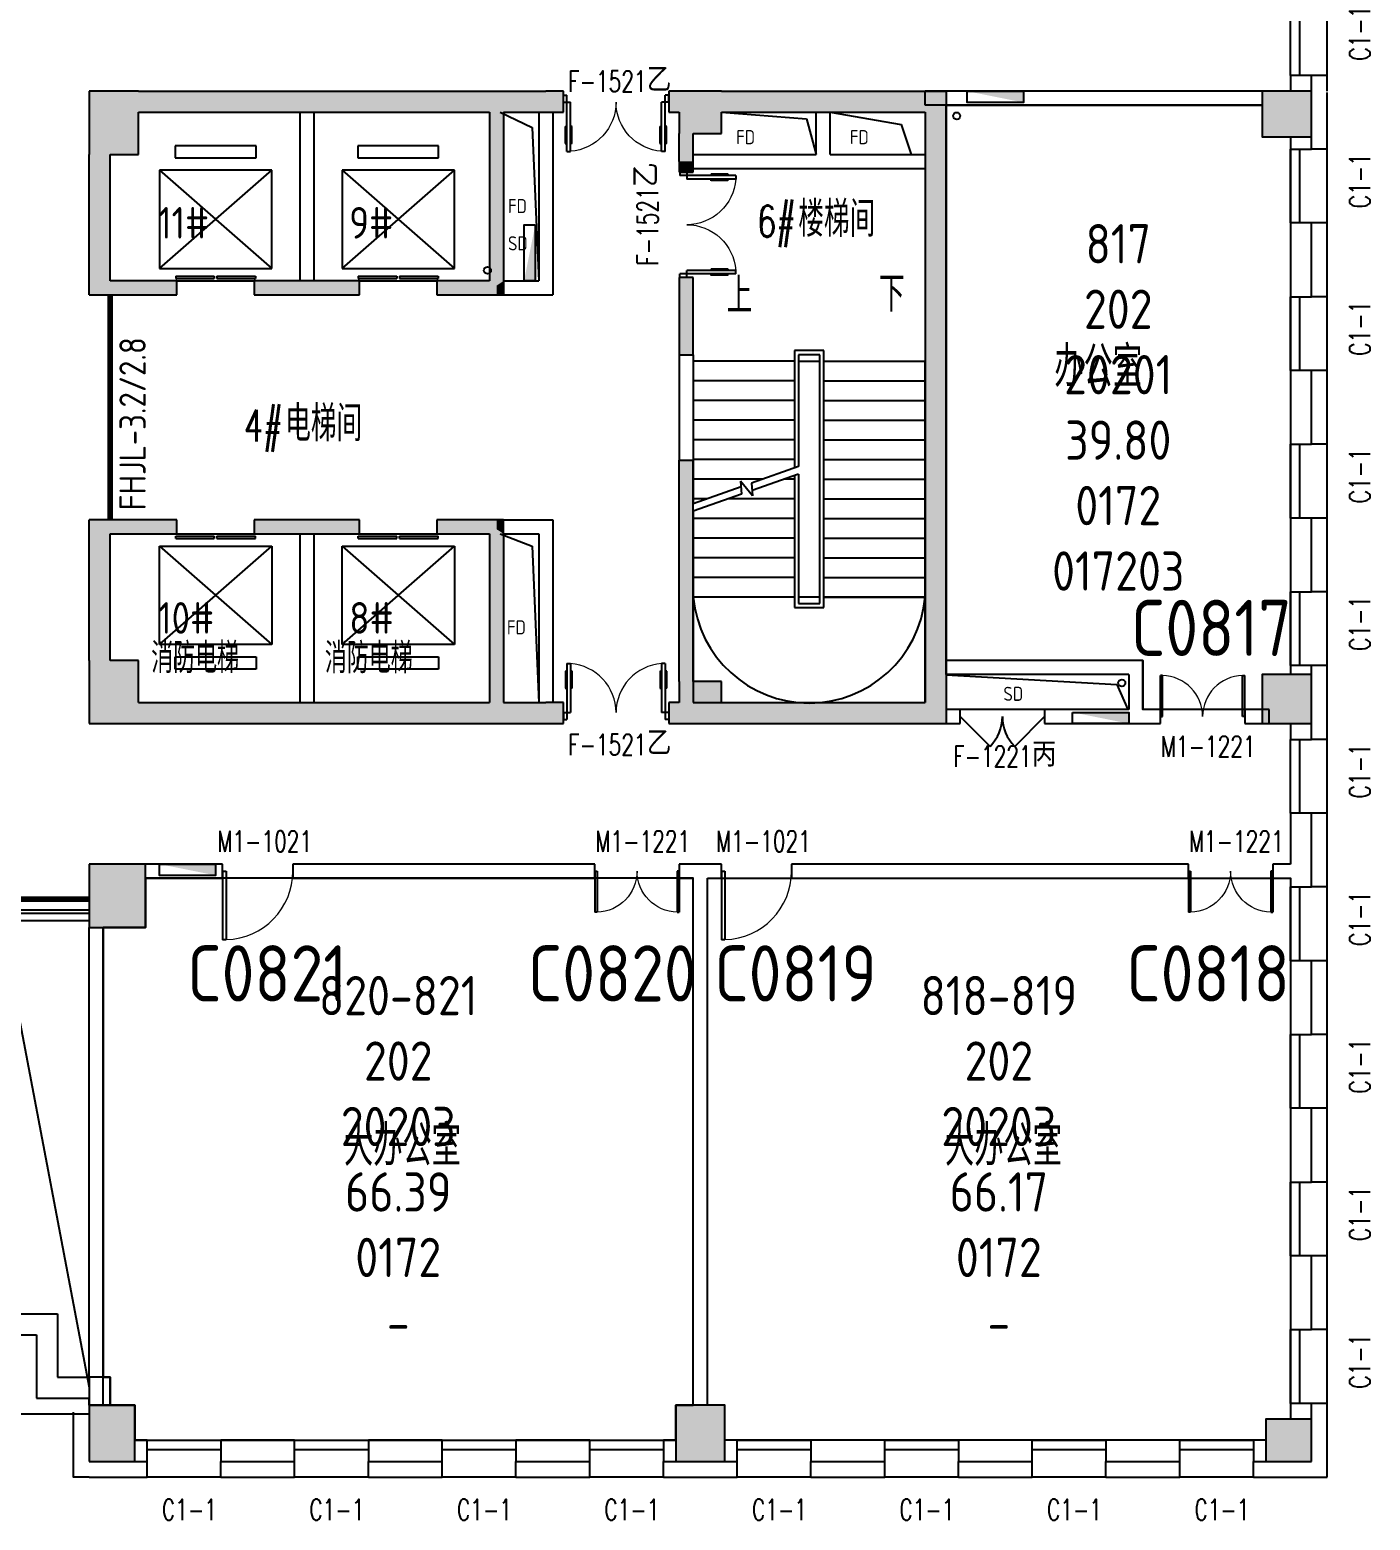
# Model space of a CAD drawing. Extents: x 1136392 to 1212190, y 313528 to 416301.
# Drawn here: x 1193107 to 1212190, y 313528 to 334739 of the extents above; entities that cross this region are included whole.
import ezdxf
from ezdxf.enums import TextEntityAlignment as Align

# ---------------------------------------------------------------- set-up
doc = ezdxf.new("R2010")
doc.units = 0
doc.header["$LTSCALE"] = 1000
doc.header["$MEASUREMENT"] = 0
for name, color, linetype in [('body', 30, 'Continuous'), ('name', 1, 'Continuous'), ('RM$', 5, 'Continuous'), ('RM$TXT', 5, 'Continuous'), ('消防', 222, 'Continuous')]:
    doc.layers.add(name, color=color, linetype=linetype)
doc.styles.add('-宋体', font='GBENOR.shx', dxfattribs={"bigfont": 'GBCBIG.shx'})
doc.styles.add('_TCH_DIM', font='SIMPLEX', dxfattribs={"bigfont": 'GBCBIG'})
doc.styles.add('_TCH_WINDOW', font='txt.shx', dxfattribs={"height": 3.5, "bigfont": 'hztxt.shx'})
doc.styles.get("Standard").update_dxf_attribs({"font": 'gbenor.shx', "bigfont": 'gbcbig.shx'})

# ---------------------------------------------------------------- blocks, each defined once
blk = doc.blocks.new('cde')
at = {"layer": '消防'}
blk.add_hatch(color=256, dxfattribs=at).paths.add_polyline_path([(-873427, -271674), (-874227, -271674), (-873427, -271834)])
blk.add_lwpolyline([(-874227, -271674), (-873427, -271674), (-873427, -271834), (-874227, -271834)], close=True, dxfattribs=at)
blk = doc.blocks.new('dxwq')
at = {"layer": 'name'}
for s, height, p in [('11#', 450, (-1113045, -382377)), ('9#', 450, (-1110324, -382377)), ('10#', 450, (-1113045, -388000)), ('8#', 450, (-1110324, -388000)), ('消防电梯', 434, (-1110671, -388562))]:
    blk.add_text(s, height=height, dxfattribs=at).set_placement(p)
blk = doc.blocks.new('$WINLIB2D$00000004')
for p, q in [((-0.5, 0.5), (0.5, 0.5)), ((-0.5, 0.241), (0.5, 0.241)), ((-0.5, -0.5), (0.5, -0.5))]:
    blk.add_line(p, q)
blk = doc.blocks.new('$DorLib2D$00000002')
for p, q in [((-0.5, 0), (-0.5, 0.4875)), ((-0.475, 0.4875), (-0.5, 0.4875)), ((-0.475, 0), (-0.475, 0.4875)), ((0.475, 0), (0.475, 0.4875)), ((0.475, 0.4875), (0.5, 0.4875)), ((0.5, 0), (0.5, 0.4875)), ((-0.5, 0), (-0.475, 0)), ((0.5, 0), (0.475, 0))]:
    blk.add_line(p, q)
at = {"lineweight": 13}
for centre, start, end in [((-0.4875, 0), 0, 88.53072), ((0.4875, 0), 91.46928, 180)]:
    blk.add_arc(centre, 0.4875, start, end, dxfattribs=at)
blk = doc.blocks.new('$DorLib2D$00000001')
for p, q in [((0.45, 0.975), (0.5, 0.975)), ((0.45, 0), (0.45, 0.975)), ((0.5, 0), (0.5, 0.975)), ((0.5, 0), (0.45, 0))]:
    blk.add_line(p, q)
at = {"lineweight": 13}
blk.add_arc((0.475, 0), 0.975, 91.4693, 180, dxfattribs=at)
blk = doc.blocks.new('$TCHSYS$LDOR22D')
for p, q in [((-0.517, 0.833), (-0.017, 0.833)), ((-0.517, 0.833), (-0.517, 0.667)), ((-0.017, 0.833), (-0.017, 0.667)), ((0.017, 0.833), (0.017, 0.667)), ((0.017, 0.833), (0.517, 0.833)), ((0.517, 0.833), (0.517, 0.667)), ((-0.517, 0.667), (-0.017, 0.667)), ((0.017, 0.667), (0.517, 0.667)), ((-0.5, 0.5), (0.5, 0.5))]:
    blk.add_line(p, q)
blk = doc.blocks.new('$DorLib2D$00000011')
for p, q in [((-0.467, 0.471), (-0.467, -0.062)), ((-0.467, 0.471), (-0.433, 0.471)), ((-0.433, 0.471), (-0.433, 0.004)), ((0.433, 0.471), (0.433, 0.004)), ((0.467, 0.471), (0.433, 0.471)), ((0.467, 0.471), (0.467, -0.062)), ((-0.483, 0.396), (-0.467, 0.396)), ((-0.417, 0.396), (-0.433, 0.396)), ((0.417, 0.396), (0.433, 0.396)), ((0.483, 0.396), (0.467, 0.396)), ((-0.483, 0.235), (-0.467, 0.235)), ((-0.417, 0.235), (-0.433, 0.235)), ((0.417, 0.235), (0.433, 0.235)), ((0.483, 0.235), (0.467, 0.235)), ((-0.5, 0.004), (-0.433, 0.004)), ((-0.5, 0.004), (-0.5, -0.062)), ((0.5, 0.004), (0.433, 0.004)), ((0.5, 0.004), (0.5, -0.062)), ((-0.5, -0.062), (-0.467, -0.062)), ((0.5, -0.062), (0.467, -0.062))]:
    blk.add_line(p, q)
at = {"lineweight": 13}
for p, q in [((-0.483, 0.396), (-0.483, 0.235)), ((-0.417, 0.396), (-0.417, 0.235)), ((0.417, 0.396), (0.417, 0.235)), ((0.483, 0.396), (0.483, 0.235))]:
    blk.add_line(p, q, dxfattribs=at)
for centre, start, end in [((-0.467, 0.004), 0, 85.904), ((0.467, 0.004), 94.096, 180)]:
    blk.add_arc(centre, 0.467, start, end, dxfattribs=at)
blk = doc.blocks.new('$DorLib2D$00000116')
at = {"color": 0}
for p, q in [((-0.5, 0), (-0.146, 0.354)), ((0.5, 0), (0.146, 0.354))]:
    blk.add_line(p, q, dxfattribs=at)
for centre, start, end in [((-0.5, 0), 0, 45), ((0.5, 0), 135, 180)]:
    blk.add_arc(centre, 0.5, start, end, dxfattribs=at)

msp = doc.modelspace()

# ---------------------------------------------------------------- hatches: boundary and pattern name
at = {"layer": 'body'}
for points in [[(1193953, 332965), (1194653, 332965), (1194653, 333865), (1193953, 333865)], [(1194653, 333865), (1194653, 333565), (1197053, 333565), (1197053, 333865)], [(1197053, 333865), (1197053, 333565), (1199653, 333565), (1199753, 333665), (1199753, 333865)], [(1199753, 333665), (1199853, 333565), (1200453, 333565), (1200453, 333865), (1199753, 333865)], [(1200453, 333565), (1200703, 333565), (1200703, 333865), (1200453, 333865)], [(1202353, 333865), (1202203, 333865), (1202203, 333565), (1202353, 333565)], [(1202353, 333265), (1202953, 333265), (1202953, 333865), (1202353, 333865)], [(1202953, 333865), (1202953, 333565), (1204403, 333565), (1204403, 333865)], [(1204403, 333865), (1204403, 333565), (1205853, 333565), (1206153, 333865)], [(1206153, 333865), (1205853, 333565), (1205853, 332865), (1206153, 332865)], [(1210653, 333215), (1211353, 333215), (1211353, 333865), (1210653, 333865)], [(1199753, 333665), (1199653, 333565), (1199653, 331165), (1199753, 331098), (1199853, 331165), (1199853, 333565)], [(1202553, 333265), (1202353, 333265), (1202353, 332865), (1202553, 332865)], [(1194253, 332965), (1193953, 332965), (1193953, 330965), (1194253, 331165)], [(1202353, 332865), (1202353, 332715), (1202553, 332715), (1202553, 332865)], [(1206153, 332865), (1205853, 332865), (1205853, 325165), (1206153, 324865)], [(1193953, 330965), (1195203, 330965), (1195203, 331165), (1194253, 331165)], [(1197053, 331165), (1196303, 331165), (1196303, 330965), (1197053, 330965)], [(1197053, 330965), (1197803, 330965), (1197803, 331165), (1197053, 331165)], [(1199653, 331165), (1198903, 331165), (1198903, 330965), (1199753, 330965), (1199753, 331098)], [(1199753, 331098), (1199753, 330965), (1199853, 330965), (1199853, 331165)], [(1202553, 330115), (1202553, 331215), (1202353, 331215), (1202353, 330115)], [(1202353, 325465), (1202553, 325465), (1202553, 328615), (1202353, 328615)], [(1193953, 325765), (1194253, 325765), (1194253, 327565), (1193953, 327765)], [(1194253, 327565), (1195203, 327565), (1195203, 327765), (1193953, 327765)], [(1197053, 327765), (1196303, 327765), (1196303, 327565), (1197053, 327565)], [(1197053, 327565), (1197803, 327565), (1197803, 327765), (1197053, 327765)], [(1199753, 327765), (1198903, 327765), (1198903, 327565), (1199653, 327565), (1199753, 327631)], [(1199853, 327765), (1199753, 327765), (1199753, 327631), (1199853, 327565)], [(1199753, 327631), (1199653, 327565), (1199653, 325165), (1199753, 325065), (1199853, 325165), (1199853, 327565)], [(1193953, 324865), (1194653, 324865), (1194653, 325765), (1193953, 325765)], [(1202353, 324865), (1202953, 324865), (1202953, 325465), (1202353, 325465)], [(1210653, 324865), (1211353, 324865), (1211353, 325565), (1210653, 325565)], [(1194653, 325165), (1194653, 324865), (1197053, 324865), (1197053, 325165)], [(1197053, 325165), (1197053, 324865), (1199753, 324865), (1199753, 325065), (1199653, 325165)], [(1199753, 325065), (1199753, 324865), (1200453, 324865), (1200453, 325165), (1199853, 325165)], [(1200453, 324865), (1200703, 324865), (1200703, 325165), (1200453, 325165)], [(1202653, 324865), (1202353, 324865), (1202353, 325165), (1202203, 325165), (1202203, 324865), (1202653, 324865)], [(1202953, 325165), (1202953, 324865), (1202653, 324865), (1202653, 324865), (1206153, 324865), (1205853, 325165)], [(1193953, 321965), (1194753, 321965), (1194753, 322865), (1193953, 322865)], [(1193953, 314365), (1194603, 314365), (1194603, 315165), (1193953, 315165)], [(1202303, 314365), (1203003, 314365), (1203003, 315165), (1202303, 315165)], [(1210703, 314365), (1211353, 314365), (1211353, 314965), (1210703, 314965)]]:
    msp.add_hatch(color=256, dxfattribs=at).paths.add_polyline_path(points)

# ---------------------------------------------------------------- linework, layer by layer
for p, q in [((1211353, 334090), (1211053, 334090)), ((1211053, 334090), (1211053, 333865)), ((1211353, 333865), (1211353, 334090)), ((1211578, 334090), (1211353, 334090)), ((1211578, 333865), (1211578, 334090)), ((1194653, 333865), (1193953, 333865)), ((1193953, 333865), (1193953, 332965)), ((1194653, 333865), (1197053, 333865)), ((1197053, 333865), (1199753, 333865)), ((1199753, 333865), (1200453, 333865)), ((1200703, 333865), (1200453, 333865)), ((1200703, 333565), (1200703, 333865)), ((1202353, 333865), (1202203, 333865)), ((1202203, 333865), (1202203, 333565)), ((1202953, 333865), (1202353, 333865)), ((1202953, 333865), (1204403, 333865)), ((1204403, 333865), (1206153, 333865)), ((1210653, 333865), (1205853, 333865)), ((1205853, 333665), (1205853, 333865)), ((1206153, 333865), (1206153, 332865)), ((1211353, 333865), (1210653, 333865)), ((1210653, 333865), (1210653, 333215)), ((1211353, 333215), (1211353, 333865)), ((1210653, 333665), (1205853, 333665)), ((1211578, 333040), (1211578, 333845)), ((1194653, 333565), (1197053, 333565)), ((1194653, 332965), (1194653, 333565)), ((1196953, 333565), (1196953, 331165)), ((1197053, 333565), (1199653, 333565)), ((1197153, 333565), (1197153, 331165)), ((1199653, 333565), (1199653, 331165)), ((1199803, 333565), (1200258, 333348)), ((1199853, 333565), (1199853, 331165)), ((1199853, 333565), (1200453, 333565)), ((1200353, 333565), (1200353, 331165)), ((1200453, 333565), (1200703, 333565)), ((1200553, 333565), (1200553, 330965)), ((1202203, 333565), (1202353, 333565)), ((1202353, 333565), (1202353, 333265)), ((1202953, 333565), (1204164, 333474)), ((1202953, 333565), (1204403, 333565)), ((1202953, 333265), (1202953, 333565)), ((1204164, 333474), (1204303, 332965)), ((1204303, 332965), (1204303, 333565)), ((1204403, 333565), (1205853, 333565)), ((1204503, 333565), (1205514, 333391)), ((1204503, 332965), (1204503, 333565)), ((1205853, 333565), (1205853, 332865)), ((1200258, 333348), (1200353, 331165)), ((1202353, 332865), (1202353, 333265)), ((1202553, 333265), (1202953, 333265)), ((1202553, 332865), (1202553, 333265)), ((1205514, 333391), (1205653, 332965)), ((1195178, 333090), (1195178, 332915)), ((1196328, 333090), (1195178, 333090)), ((1196328, 332915), (1196328, 333090)), ((1197778, 333090), (1197778, 332915)), ((1198928, 333090), (1197778, 333090)), ((1198928, 332915), (1198928, 333090)), ((1210653, 333215), (1211353, 333215)), ((1211053, 333215), (1211053, 333040)), ((1211053, 333040), (1211353, 333040)), ((1211353, 333040), (1211353, 333215)), ((1211578, 333040), (1211353, 333040)), ((1193953, 330965), (1193953, 332965)), ((1194253, 331165), (1194253, 332965)), ((1194253, 332965), (1194653, 332965)), ((1195178, 332915), (1196328, 332915)), ((1197778, 332915), (1198928, 332915)), ((1202353, 332865), (1202353, 332715)), ((1202553, 332965), (1204303, 332965)), ((1202553, 332715), (1202553, 332865)), ((1204503, 332965), (1205853, 332965)), ((1205853, 332865), (1205853, 325165)), ((1206153, 332865), (1206153, 324865)), ((1194953, 332740), (1194953, 331340)), ((1196553, 332740), (1194953, 332740)), ((1194953, 332740), (1196553, 331340)), ((1194953, 331340), (1196553, 332740)), ((1196553, 331340), (1196553, 332740)), ((1197553, 332740), (1197553, 331340)), ((1199153, 332740), (1197553, 332740)), ((1197553, 332740), (1199153, 331340)), ((1197553, 331340), (1199153, 332740)), ((1199153, 331340), (1199153, 332740)), ((1202353, 332715), (1202553, 332715)), ((1202553, 332765), (1204403, 332765)), ((1204403, 332765), (1205853, 332765)), ((1211353, 331990), (1211053, 331990)), ((1211053, 331990), (1211053, 330940)), ((1211353, 330940), (1211353, 331990)), ((1211578, 331990), (1211353, 331990)), ((1211578, 330940), (1211578, 331990)), ((1194953, 331340), (1196553, 331340)), ((1197553, 331340), (1199153, 331340)), ((1195203, 331165), (1194253, 331165)), ((1195203, 330965), (1195203, 331165)), ((1197053, 331165), (1196303, 331165)), ((1196303, 331165), (1196303, 330965)), ((1197803, 331165), (1197053, 331165)), ((1197803, 330965), (1197803, 331165)), ((1199653, 331165), (1198903, 331165)), ((1198903, 331165), (1198903, 330965)), ((1199853, 331165), (1200353, 331165)), ((1199853, 331165), (1199853, 331165)), ((1199853, 331165), (1199853, 330965)), ((1202553, 331215), (1202353, 331215)), ((1202353, 331215), (1202353, 330115)), ((1202553, 330115), (1202553, 331215)), ((1193953, 330965), (1195203, 330965)), ((1196303, 330965), (1197053, 330965)), ((1197053, 330965), (1197803, 330965)), ((1198903, 330965), (1199753, 330965)), ((1199753, 330965), (1199853, 330965)), ((1199853, 330965), (1200553, 330965)), ((1211053, 330940), (1211353, 330940)), ((1211578, 330940), (1211353, 330940)), ((1202353, 330115), (1202353, 328615)), ((1202353, 330115), (1202553, 330115)), ((1202553, 330115), (1202553, 328615)), ((1204413, 330175), (1203993, 330175)), ((1203993, 330175), (1203993, 328501)), ((1204353, 330115), (1204053, 330115)), ((1204053, 330115), (1204053, 328522)), ((1204353, 326575), (1204353, 330115)), ((1204413, 326515), (1204413, 330175)), ((1202553, 330025), (1202553, 327993)), ((1203993, 330025), (1202553, 330025)), ((1204053, 330025), (1204053, 328522)), ((1204053, 330025), (1204353, 330025)), ((1204353, 326665), (1204353, 330025)), ((1204413, 330025), (1205853, 330025)), ((1205853, 326665), (1205853, 330025)), ((1211353, 329890), (1211053, 329890)), ((1211053, 329890), (1211053, 328840)), ((1211353, 328840), (1211353, 329890)), ((1211578, 329890), (1211353, 329890)), ((1211578, 328840), (1211578, 329890)), ((1203993, 329745), (1202553, 329745)), ((1204413, 329745), (1205853, 329745)), ((1203993, 329465), (1202553, 329465)), ((1204413, 329465), (1205853, 329465)), ((1203993, 329185), (1202553, 329185)), ((1204413, 329185), (1205853, 329185)), ((1203993, 328905), (1202553, 328905)), ((1204413, 328905), (1205853, 328905)), ((1211053, 328840), (1211353, 328840)), ((1211578, 328840), (1211353, 328840)), ((1202353, 325465), (1202353, 328615)), ((1202353, 328615), (1202553, 328615)), ((1203993, 328625), (1202553, 328625)), ((1202553, 325465), (1202553, 328615)), ((1204413, 328625), (1205853, 328625)), ((1203550, 328345), (1202553, 328345)), ((1204053, 328522), (1203384, 328286)), ((1204053, 328416), (1203392, 328183)), ((1203993, 328345), (1203851, 328345)), ((1203993, 328395), (1203993, 326515)), ((1204053, 328416), (1204053, 326665)), ((1204053, 328416), (1204053, 326575)), ((1204413, 328345), (1205853, 328345)), ((1203233, 328233), (1202553, 327993)), ((1203241, 328130), (1202553, 327887)), ((1203398, 328108), (1203227, 328316)), ((1203227, 328316), (1203241, 328130)), ((1203384, 328286), (1203398, 328108)), ((1202755, 328065), (1202553, 328065)), ((1203993, 328065), (1203056, 328065)), ((1204413, 328065), (1205853, 328065)), ((1193953, 325765), (1193953, 327765)), ((1195203, 327765), (1193953, 327765)), ((1195203, 327565), (1195203, 327765)), ((1197053, 327765), (1196303, 327765)), ((1196303, 327765), (1196303, 327565)), ((1197803, 327765), (1197053, 327765)), ((1197803, 327565), (1197803, 327765)), ((1199753, 327765), (1198903, 327765)), ((1198903, 327765), (1198903, 327565)), ((1199853, 327765), (1199753, 327765)), ((1199853, 327565), (1199853, 327765)), ((1199853, 327765), (1200553, 327765)), ((1200553, 327765), (1200553, 325165)), ((1202553, 327887), (1202553, 326665)), ((1203993, 327785), (1202553, 327785)), ((1204413, 327785), (1205853, 327785)), ((1211353, 327790), (1211053, 327790)), ((1211053, 327790), (1211053, 326740)), ((1211353, 326740), (1211353, 327790)), ((1211578, 327790), (1211353, 327790)), ((1211578, 326740), (1211578, 327790)), ((1194253, 325765), (1194253, 327565)), ((1194253, 327565), (1195203, 327565)), ((1196303, 327565), (1197053, 327565)), ((1196953, 327565), (1196953, 325165)), ((1197053, 327565), (1197803, 327565)), ((1197153, 327565), (1197153, 325165)), ((1198903, 327565), (1199653, 327565)), ((1199653, 327565), (1199653, 325165)), ((1199803, 327565), (1200258, 327389)), ((1199853, 327565), (1199853, 327565)), ((1199853, 327565), (1199853, 325165)), ((1199853, 327565), (1200353, 327565)), ((1200353, 327565), (1200353, 325165)), ((1203993, 327505), (1202553, 327505)), ((1204413, 327505), (1205853, 327505)), ((1194953, 325990), (1194953, 327390)), ((1194953, 327390), (1196553, 327390)), ((1194953, 325990), (1196553, 327390)), ((1194953, 327390), (1196553, 325990)), ((1196553, 327390), (1196553, 325990)), ((1197553, 325990), (1197553, 327390)), ((1197553, 327390), (1199153, 327390)), ((1197553, 325990), (1199153, 327390)), ((1197553, 327390), (1199153, 325990)), ((1199153, 327390), (1199153, 325990)), ((1200258, 327389), (1200353, 325165)), ((1203993, 327225), (1202553, 327225)), ((1204413, 327225), (1205853, 327225)), ((1203993, 326945), (1202553, 326945)), ((1204413, 326945), (1205853, 326945)), ((1203993, 326665), (1202553, 326665)), ((1202553, 326665), (1202553, 325165)), ((1203993, 326665), (1202553, 326665)), ((1204353, 326665), (1204053, 326665)), ((1204413, 326665), (1205853, 326665)), ((1205853, 326665), (1204413, 326665)), ((1205853, 325165), (1205853, 326665)), ((1211053, 326740), (1211353, 326740)), ((1211578, 326740), (1211353, 326740)), ((1203993, 326515), (1204413, 326515)), ((1204053, 326575), (1204353, 326575)), ((1196553, 325990), (1194953, 325990)), ((1195178, 325640), (1195178, 325815)), ((1195178, 325815), (1196328, 325815)), ((1196328, 325815), (1196328, 325640)), ((1199153, 325990), (1197553, 325990)), ((1197778, 325640), (1197778, 325815)), ((1197778, 325815), (1198928, 325815)), ((1198928, 325815), (1198928, 325640)), ((1193953, 325765), (1193953, 324865)), ((1194653, 325765), (1194253, 325765)), ((1194653, 325165), (1194653, 325765)), ((1196328, 325640), (1195178, 325640)), ((1198928, 325640), (1197778, 325640)), ((1208953, 325765), (1206153, 325765)), ((1206153, 325565), (1206153, 325765)), ((1208953, 325765), (1208953, 325065)), ((1211353, 325690), (1211053, 325690)), ((1211053, 325690), (1211053, 325565)), ((1211353, 325565), (1211353, 325690)), ((1211578, 325690), (1211353, 325690)), ((1211578, 325140), (1211578, 325690)), ((1202353, 325465), (1202353, 325165)), ((1202953, 325465), (1202553, 325465)), ((1202953, 325165), (1202953, 325465)), ((1208753, 325565), (1206153, 325565)), ((1206153, 325558), (1208583, 325423)), ((1208583, 325423), (1208741, 325065)), ((1208753, 325565), (1208753, 325065)), ((1211353, 325565), (1210653, 325565)), ((1210653, 325565), (1210653, 324865)), ((1211353, 324865), (1211353, 325565)), ((1194653, 325165), (1197053, 325165)), ((1197053, 325165), (1199653, 325165)), ((1199853, 325165), (1200453, 325165)), ((1200703, 325165), (1200453, 325165)), ((1200703, 324865), (1200703, 325165)), ((1202353, 325165), (1202203, 325165)), ((1202203, 325165), (1202203, 324865)), ((1202553, 325165), (1205853, 325165)), ((1202953, 325165), (1205853, 325165)), ((1211578, 324640), (1211578, 325165)), ((1206353, 325065), (1206153, 325065)), ((1206153, 325065), (1206153, 324865)), ((1207553, 325065), (1206353, 325065)), ((1206353, 324865), (1206353, 325065)), ((1208753, 325065), (1207553, 325065)), ((1207553, 325065), (1207553, 324865)), ((1209203, 325065), (1208953, 325065)), ((1209203, 324865), (1209203, 325065)), ((1210753, 325065), (1210403, 325065)), ((1210403, 325065), (1210403, 324865)), ((1210753, 324865), (1210753, 325065)), ((1193953, 324865), (1194653, 324865)), ((1194653, 324865), (1197053, 324865)), ((1197053, 324865), (1199753, 324865)), ((1199753, 324865), (1200453, 324865)), ((1200453, 324865), (1200703, 324865)), ((1202203, 324865), (1202353, 324865)), ((1202353, 324865), (1202953, 324865)), ((1202953, 324865), (1206153, 324865)), ((1206153, 324865), (1206353, 324865)), ((1207553, 324865), (1208853, 324865)), ((1208853, 324865), (1209203, 324865)), ((1210403, 324865), (1210753, 324865)), ((1210653, 324865), (1211353, 324865)), ((1211053, 324865), (1211053, 324640)), ((1211353, 324640), (1211353, 324865)), ((1211053, 324640), (1211353, 324640)), ((1211578, 324640), (1211353, 324640)), ((1211353, 323590), (1211053, 323590)), ((1211053, 323590), (1211053, 322865)), ((1211353, 322865), (1211353, 323590)), ((1211578, 323590), (1211353, 323590)), ((1211578, 322865), (1211578, 323590)), ((1194753, 322865), (1193953, 322865)), ((1193953, 322865), (1193953, 321965)), ((1195853, 322865), (1194753, 322865)), ((1194753, 321965), (1194753, 322865)), ((1195853, 322665), (1195853, 322865)), ((1201153, 322865), (1196853, 322865)), ((1196853, 322865), (1196853, 322665)), ((1201153, 322665), (1201153, 322865)), ((1202553, 322865), (1202353, 322865)), ((1202353, 322865), (1202353, 322665)), ((1202953, 322865), (1202553, 322865)), ((1202953, 322665), (1202953, 322865)), ((1209603, 322865), (1203953, 322865)), ((1203953, 322865), (1203953, 322665)), ((1209603, 322665), (1209603, 322865)), ((1211053, 322865), (1210803, 322865)), ((1210803, 322865), (1210803, 322665)), ((1211353, 322540), (1211353, 322865)), ((1211578, 322540), (1211578, 322865)), ((1194753, 322665), (1195853, 322665)), ((1196853, 322665), (1201153, 322665)), ((1202353, 322665), (1202553, 322665)), ((1202553, 315165), (1202553, 322665)), ((1202753, 315165), (1202753, 322665)), ((1202753, 322665), (1202953, 322665)), ((1203953, 322665), (1209603, 322665)), ((1210803, 322665), (1211053, 322665)), ((1211053, 322665), (1211053, 322540)), ((1211053, 322540), (1211353, 322540)), ((1211578, 322540), (1211353, 322540)), ((1179853, 322215), (1193953, 322215)), ((1179853, 322165), (1193953, 322165)), ((1179853, 322065), (1193953, 322065)), ((1193953, 320765), (1193953, 321965)), ((1193953, 321965), (1194753, 321965)), ((1194153, 320765), (1194153, 321965)), ((1211353, 321490), (1211053, 321490)), ((1211053, 321490), (1211053, 320440)), ((1211353, 320440), (1211353, 321490)), ((1211578, 321490), (1211353, 321490)), ((1211578, 320440), (1211578, 321490)), ((1192866, 321147), (1193953, 315415)), ((1193953, 315565), (1193953, 320765)), ((1194153, 315265), (1194153, 320765)), ((1211053, 320440), (1211353, 320440)), ((1211578, 320440), (1211353, 320440)), ((1211353, 319390), (1211053, 319390)), ((1211053, 319390), (1211053, 318340)), ((1211353, 318340), (1211353, 319390)), ((1211578, 319390), (1211353, 319390)), ((1211578, 318340), (1211578, 319390)), ((1211053, 318340), (1211353, 318340)), ((1211578, 318340), (1211353, 318340)), ((1211353, 317290), (1211053, 317290)), ((1211053, 317290), (1211053, 316240)), ((1211353, 316240), (1211353, 317290)), ((1211578, 317290), (1211353, 317290)), ((1211578, 316240), (1211578, 317290)), ((1192753, 316465), (1193503, 316465)), ((1193503, 316465), (1193503, 315565)), ((1192453, 316165), (1193203, 316165)), ((1193203, 316165), (1193203, 315265)), ((1211053, 316240), (1211353, 316240)), ((1211578, 316240), (1211353, 316240)), ((1193503, 315565), (1193953, 315565)), ((1193203, 315265), (1193953, 315265)), ((1193953, 315165), (1193953, 315265)), ((1194153, 315165), (1194153, 315265)), ((1192978, 315040), (1193953, 315040)), ((1194603, 315165), (1193953, 315165)), ((1193953, 315165), (1193953, 314365)), ((1194603, 314365), (1194603, 315165)), ((1203003, 315165), (1202303, 315165)), ((1202303, 315165), (1202303, 314365)), ((1203003, 314365), (1203003, 315165)), ((1211353, 315190), (1211053, 315190)), ((1211053, 315190), (1211053, 314965)), ((1211353, 314965), (1211353, 315190)), ((1211578, 315190), (1211353, 315190)), ((1211578, 314140), (1211578, 315190)), ((1211353, 314965), (1210703, 314965)), ((1210703, 314965), (1210703, 314365)), ((1211353, 314365), (1211353, 314965)), ((1194778, 314665), (1194603, 314665)), ((1194778, 314365), (1194778, 314665)), ((1196878, 314665), (1195828, 314665)), ((1195828, 314665), (1195828, 314365)), ((1196878, 314365), (1196878, 314665)), ((1198978, 314665), (1197928, 314665)), ((1197928, 314665), (1197928, 314365)), ((1198978, 314365), (1198978, 314665)), ((1201078, 314665), (1200028, 314665)), ((1200028, 314665), (1200028, 314365)), ((1201078, 314365), (1201078, 314665)), ((1202303, 314665), (1202128, 314665)), ((1202128, 314665), (1202128, 314365)), ((1203178, 314665), (1203003, 314665)), ((1203178, 314365), (1203178, 314665)), ((1205278, 314665), (1204228, 314665)), ((1204228, 314665), (1204228, 314365)), ((1205278, 314365), (1205278, 314665)), ((1207378, 314665), (1206328, 314665)), ((1206328, 314665), (1206328, 314365)), ((1207378, 314365), (1207378, 314665)), ((1209478, 314665), (1208428, 314665)), ((1208428, 314665), (1208428, 314365)), ((1209478, 314365), (1209478, 314665)), ((1210703, 314665), (1210528, 314665)), ((1210528, 314665), (1210528, 314365)), ((1193953, 314365), (1194603, 314365)), ((1194603, 314365), (1194778, 314365)), ((1194778, 314140), (1194778, 314365)), ((1195828, 314365), (1196878, 314365)), ((1195828, 314140), (1195828, 314365)), ((1196878, 314140), (1196878, 314365)), ((1197928, 314365), (1198978, 314365)), ((1197928, 314140), (1197928, 314365)), ((1198978, 314140), (1198978, 314365)), ((1200028, 314365), (1201078, 314365)), ((1200028, 314140), (1200028, 314365)), ((1201078, 314140), (1201078, 314365)), ((1202128, 314365), (1202303, 314365)), ((1202128, 314140), (1202128, 314365)), ((1202303, 314365), (1203003, 314365)), ((1203003, 314365), (1203178, 314365)), ((1203178, 314140), (1203178, 314365)), ((1204228, 314365), (1205278, 314365)), ((1204228, 314140), (1204228, 314365)), ((1205278, 314140), (1205278, 314365)), ((1206328, 314365), (1207378, 314365)), ((1206328, 314140), (1206328, 314365)), ((1207378, 314140), (1207378, 314365)), ((1208428, 314365), (1209478, 314365)), ((1208428, 314140), (1208428, 314365)), ((1209478, 314140), (1209478, 314365)), ((1210528, 314365), (1210703, 314365)), ((1210528, 314140), (1210528, 314365)), ((1210703, 314365), (1211353, 314365)), ((1193953, 314140), (1194778, 314140)), ((1195828, 314140), (1196878, 314140)), ((1197928, 314140), (1198978, 314140)), ((1200028, 314140), (1201078, 314140)), ((1202128, 314140), (1202653, 314140)), ((1202653, 314140), (1203178, 314140)), ((1204228, 314140), (1205278, 314140)), ((1206328, 314140), (1207378, 314140)), ((1208428, 314140), (1209478, 314140)), ((1210528, 314140), (1211578, 314140))]:
    msp.add_line(p, q, dxfattribs=at)
for points in [[(1203186, 330455, 0, 0, 0), (1203186, 329925, 120, 0, 0), (1203186, 329475, 0, 0, 0)], [(1205340, 330576, 0, 0, 0), (1205340, 326248, 0, 0, 0), (1203190, 326248, 0, 0, 0), (1203190, 328634, 120, 0, 0), (1203190, 329084, 0, 0, 0)]]:
    msp.add_lwpolyline(points, format="xyseb", dxfattribs=at)
msp.add_lwpolyline([(1194253, 315565), (1193953, 315565), (1193953, 315165), (1194253, 315165)], close=True, dxfattribs=at)
msp.add_lwpolyline([(1193953, 314140), (1193728, 314140), (1193728, 315065)], dxfattribs=at)
msp.add_arc((1204203, 326815), 1657, 185.2155, 354.7845, dxfattribs=at)
at = {"layer": 'RM$'}
for points in [[(1206153, 333665), (1210653, 333665), (1210653, 333215), (1211053, 333215), (1211053, 325565), (1210653, 325565), (1210653, 325065), (1208952, 325065), (1208953, 325765), (1206153, 325765)], [(1194153, 321965), (1194153, 315565), (1194253, 315565), (1194253, 315165), (1194603, 315165), (1194603, 314665), (1202303, 314665), (1202303, 315165), (1202553, 315165), (1202553, 322665), (1194753, 322665), (1194753, 321965)], [(1202753, 322665), (1211053, 322665), (1211053, 314965), (1210703, 314965), (1210703, 314665), (1203003, 314665), (1203003, 315165), (1202753, 315165)]]:
    msp.add_lwpolyline(points, close=True, dxfattribs=at)
at = {"layer": '消防', "const_width": 80}
for points in [[(1194253, 330965), (1194253, 327765)], [(1179853, 322365), (1193953, 322365)]]:
    msp.add_lwpolyline(points, dxfattribs=at)
at = {"layer": '消防', "linetype": 'Continuous'}
for centre in [(1206303, 333514), (1199623, 331315), (1208653, 325444)]:
    msp.add_circle(centre, 50, dxfattribs=at)

# ---------------------------------------------------------------- block references
at = {"layer": 'body'}
ref = msp.add_blockref('$WINLIB2D$00000004', (1211316, 334615), dxfattribs=dict(at, xscale=1050, yscale=525, zscale=1050, rotation=90.00000000000165))
ref.add_attrib('A', 'C1-1', (1212190, 334300), dxfattribs={"height": 297.5, "rotation": 90, "style": '_TCH_WINDOW', "width": 0.705882})
for name, p, xscale, yscale, zscale in [('$DorLib2D$00000011', (1201453, 333715), 1500, -1500, 1500), ('$TCHSYS$LDOR22D', (1195753, 331065), 1100, 200, 1100), ('$TCHSYS$LDOR22D', (1198353, 331065), 1100, 200, 1100), ('$TCHSYS$LDOR22D', (1195753, 327665), 1100, -200, 1100), ('$DorLib2D$00000011', (1201453, 325015), 1500, 1500, 1500)]:
    msp.add_blockref(name, p, dxfattribs=dict(at, xscale=xscale, yscale=yscale, zscale=zscale))
ref = msp.add_blockref('$WINLIB2D$00000004', (1211316, 332515), dxfattribs=dict(at, xscale=1050, yscale=525, zscale=1050, rotation=90.00000000000306))
ref.add_attrib('A', 'C1-1', (1212190, 332200), dxfattribs={"height": 297.5, "rotation": 90, "style": '_TCH_WINDOW', "width": 0.705882})
for name, p, xscale, yscale, zscale, rotation in [('$DorLib2D$00000011', (1202453, 331965), 1500, -1500, 1500, 89.99999999996666), ('$TCHSYS$LDOR22D', (1198353, 327665), -1100, 200, -1100, 180), ('$DorLib2D$00000116', (1206953, 324965), 1200, 1200, 1200, 180)]:
    msp.add_blockref(name, p, dxfattribs=dict(at, xscale=xscale, yscale=yscale, zscale=zscale, rotation=rotation))
ref = msp.add_blockref('$WINLIB2D$00000004', (1211316, 330415), dxfattribs=dict(at, xscale=1050, yscale=525, zscale=1050, rotation=90.00000000000306))
ref.add_attrib('A', 'C1-1', (1212190, 330100), dxfattribs={"height": 297.5, "rotation": 90, "style": '_TCH_WINDOW', "width": 0.705882})
ref = msp.add_blockref('$WINLIB2D$00000004', (1211316, 328315), dxfattribs=dict(at, xscale=1050, yscale=525, zscale=1050, rotation=90.00000000000306))
ref.add_attrib('A', 'C1-1', (1212190, 328000), dxfattribs={"height": 297.5, "rotation": 90, "style": '_TCH_WINDOW', "width": 0.705882})
ref = msp.add_blockref('$WINLIB2D$00000004', (1211316, 326215), dxfattribs=dict(at, xscale=1050, yscale=525, zscale=1050, rotation=90.00000000000306))
ref.add_attrib('A', 'C1-1', (1212190, 325900), dxfattribs={"height": 297.5, "rotation": 90, "style": '_TCH_WINDOW', "width": 0.705882})
ref = msp.add_blockref('$DorLib2D$00000002', (1209803, 324965), dxfattribs=dict(at, xscale=-1200, yscale=-1200, zscale=-1200, rotation=180))
ref.add_attrib('A', 'M1-1221', (1209208, 324391), dxfattribs={"height": 297.5, "style": '_TCH_WINDOW', "width": 0.705882})
ref = msp.add_blockref('$WINLIB2D$00000004', (1211316, 324115), dxfattribs=dict(at, xscale=1050, yscale=525, zscale=1050, rotation=90.0000000000174))
ref.add_attrib('A', 'C1-1', (1212190, 323800), dxfattribs={"height": 297.5, "rotation": 90, "style": '_TCH_WINDOW', "width": 0.705882})
ref = msp.add_blockref('$DorLib2D$00000001', (1196353, 322765), dxfattribs=dict(at, xscale=1000, yscale=1000, zscale=1000, rotation=180))
ref.add_attrib('A', 'M1-1021', (1195776, 323041), dxfattribs={"height": 297.5, "style": '_TCH_WINDOW', "width": 0.705882})
ref = msp.add_blockref('$DorLib2D$00000002', (1201753, 322765), dxfattribs=dict(at, xscale=-1200, yscale=1200, zscale=-1200, rotation=180))
ref.add_attrib('A', 'M1-1221', (1201158, 323041), dxfattribs={"height": 297.5, "style": '_TCH_WINDOW', "width": 0.705882})
ref = msp.add_blockref('$DorLib2D$00000001', (1203453, 322765), dxfattribs=dict(at, xscale=1000, yscale=1000, zscale=1000, rotation=180.0000000000015))
ref.add_attrib('A', 'M1-1021', (1202876, 323041), dxfattribs={"height": 297.5, "style": '_TCH_WINDOW', "width": 0.705882})
ref = msp.add_blockref('$DorLib2D$00000002', (1210203, 322765), dxfattribs=dict(at, xscale=-1200, yscale=1200, zscale=-1200, rotation=180.0000000000015))
ref.add_attrib('A', 'M1-1221', (1209608, 323041), dxfattribs={"height": 297.5, "style": '_TCH_WINDOW', "width": 0.705882})
ref = msp.add_blockref('$WINLIB2D$00000004', (1211316, 322015), dxfattribs=dict(at, xscale=1050, yscale=525, zscale=1050, rotation=90))
ref.add_attrib('A', 'C1-1', (1212190, 321700), dxfattribs={"height": 297.5, "rotation": 90, "style": '_TCH_WINDOW', "width": 0.705882})
ref = msp.add_blockref('$WINLIB2D$00000004', (1211316, 319915), dxfattribs=dict(at, xscale=1050, yscale=525, zscale=1050, rotation=90))
ref.add_attrib('A', 'C1-1', (1212190, 319600), dxfattribs={"height": 297.5, "rotation": 90, "style": '_TCH_WINDOW', "width": 0.705882})
ref = msp.add_blockref('$WINLIB2D$00000004', (1211316, 317815), dxfattribs=dict(at, xscale=1050, yscale=525, zscale=1050, rotation=90))
ref.add_attrib('A', 'C1-1', (1212190, 317500), dxfattribs={"height": 297.5, "rotation": 90, "style": '_TCH_WINDOW', "width": 0.705882})
ref = msp.add_blockref('$WINLIB2D$00000004', (1211316, 315715), dxfattribs=dict(at, xscale=1050, yscale=525, zscale=1050, rotation=90))
ref.add_attrib('A', 'C1-1', (1212190, 315400), dxfattribs={"height": 297.5, "rotation": 90, "style": '_TCH_WINDOW', "width": 0.705882})
ref = msp.add_blockref('$WINLIB2D$00000004', (1195303, 314402), dxfattribs=dict(at, xscale=-1050, yscale=525, zscale=-1050))
ref.add_attrib('A', 'C1-1', (1194988, 313528), dxfattribs={"height": 297.5, "style": '_TCH_WINDOW', "width": 0.705882})
ref = msp.add_blockref('$WINLIB2D$00000004', (1197403, 314402), dxfattribs=dict(at, xscale=-1050, yscale=525, zscale=-1050))
ref.add_attrib('A', 'C1-1', (1197088, 313528), dxfattribs={"height": 297.5, "style": '_TCH_WINDOW', "width": 0.705882})
ref = msp.add_blockref('$WINLIB2D$00000004', (1199503, 314402), dxfattribs=dict(at, xscale=-1050, yscale=525, zscale=-1050))
ref.add_attrib('A', 'C1-1', (1199188, 313528), dxfattribs={"height": 297.5, "style": '_TCH_WINDOW', "width": 0.705882})
ref = msp.add_blockref('$WINLIB2D$00000004', (1201603, 314402), dxfattribs=dict(at, xscale=-1050, yscale=525, zscale=-1050))
ref.add_attrib('A', 'C1-1', (1201288, 313528), dxfattribs={"height": 297.5, "style": '_TCH_WINDOW', "width": 0.705882})
ref = msp.add_blockref('$WINLIB2D$00000004', (1203703, 314402), dxfattribs=dict(at, xscale=-1050, yscale=525, zscale=-1050))
ref.add_attrib('A', 'C1-1', (1203388, 313528), dxfattribs={"height": 297.5, "style": '_TCH_WINDOW', "width": 0.705882})
ref = msp.add_blockref('$WINLIB2D$00000004', (1205803, 314402), dxfattribs=dict(at, xscale=-1050, yscale=525, zscale=-1050))
ref.add_attrib('A', 'C1-1', (1205488, 313528), dxfattribs={"height": 297.5, "style": '_TCH_WINDOW', "width": 0.705882})
ref = msp.add_blockref('$WINLIB2D$00000004', (1207903, 314402), dxfattribs=dict(at, xscale=-1050, yscale=525, zscale=-1050))
ref.add_attrib('A', 'C1-1', (1207588, 313528), dxfattribs={"height": 297.5, "style": '_TCH_WINDOW', "width": 0.705882})
ref = msp.add_blockref('$WINLIB2D$00000004', (1210003, 314402), dxfattribs=dict(at, xscale=-1050, yscale=525, zscale=-1050))
ref.add_attrib('A', 'C1-1', (1209688, 313528), dxfattribs={"height": 297.5, "style": '_TCH_WINDOW', "width": 0.705882})
at = {"layer": 'name'}
msp.add_blockref('dxwq', (2307979, 714144), dxfattribs=at)
at = {"layer": '消防'}
for p in [(2080680, 605539), (2082180, 596699), (2069180, 594539)]:
    msp.add_blockref('cde', p, dxfattribs=at)
at = {"layer": '消防', "rotation": 270}
msp.add_blockref('cde', (1471978, -542262), dxfattribs=at)

# ---------------------------------------------------------------- texts
at = {"layer": 'body', "style": '_TCH_WINDOW', "width": 0.705882}
for s, p in [('F-1521', (1200771, 333857)), ('F-1521', (1200771, 324415)), ('F-1221', (1206253, 324252))]:
    msp.add_text(s, height=297.5, dxfattribs=at).set_placement(p)
at = {"layer": 'body'}
for s, height, style, p in [('乙', 350, '_TCH_WINDOW', (1201891, 333857)), ('上', 506, '_TCH_DIM', (1203029, 330703)), ('下', 506, '_TCH_DIM', (1205198, 330726)), ('乙', 350, '_TCH_WINDOW', (1201891, 324415)), ('丙', 350, '_TCH_WINDOW', (1207373, 324252))]:
    msp.add_text(s, height=height, dxfattribs=dict(at, style=style)).set_placement(p)
at = {"layer": 'body', "style": '_TCH_WINDOW'}
msp.add_text('乙', height=350, rotation=90, dxfattribs=at).set_placement((1202053, 332502))
at = {"layer": 'body', "style": '_TCH_WINDOW', "width": 0.705882}
msp.add_text('F-1521', height=297.5, rotation=90, dxfattribs=at).set_placement((1202053, 331382))
at = {"layer": 'name'}
for s, height, p in [('FD', 200, (1203163, 333111)), ('FD', 200, (1204782, 333111)), ('FD', 200, (1199915, 332130)), ('SD', 200, (1199915, 331600)), ('FD', 200, (1199900, 326135)), ('消防电梯', 434, (1194836, 325583)), ('SD', 200, (1206968, 325189))]:
    msp.add_text(s, height=height, dxfattribs=at).set_placement(p)
at = {"layer": 'name', "style": '_TCH_DIM', "width": 0.705882}
for s, p in [('6#', (1203463, 331792)), ('4#', (1196159, 328882))]:
    msp.add_text(s, height=446.2, dxfattribs=at).set_placement(p)
at = {"layer": 'name'}
for s, height, style, p in [('楼梯间', 506.4, '_TCH_DIM', (1204048, 331792)), ('办公室', 578.7, '-宋体', (1207692, 329657)), ('电梯间', 506.4, '_TCH_DIM', (1196744, 328882)), ('大办公室', 578.7, '-宋体', (1197580, 318571)), ('大办公室', 578.7, '-宋体', (1206136, 318571))]:
    msp.add_text(s, height=height, dxfattribs=dict(at, style=style)).set_placement(p)
at = {"layer": 'name', "style": '-宋体'}
for s, p in [('C0817', (1208784, 326627)), ('C0821', (1195349, 321710)), ('C0820', (1200198, 321710)), ('C0819', (1202852, 321710)), ('C0818', (1208717, 321710))]:
    msp.add_text(s, height=800, dxfattribs=at).set_placement(p, align=Align.TOP_LEFT)
at = {"layer": 'RM$TXT', "char_height": 558.8, "attachment_point": 8}
for s, insert in [('817^M^J202^M^J20201^M^J39.80^M^J0172^M^J017203^M^J', (1208603, 326757)), ('820-821^M^J202^M^J20203^M^J66.39^M^J0172^M^J-^M^J', (1198353, 316057)), ('818-819^M^J202^M^J20203^M^J66.17^M^J0172^M^J-^M^J', (1206903, 316057))]:
    msp.add_mtext(s, dxfattribs=dict(at, insert=insert))
at = {"layer": '消防', "style": '-宋体'}
msp.add_text('FHJL-3.2/2.8', height=375, rotation=90, dxfattribs=at).set_placement((1194758, 327898))

doc.saveas('drawing.dxf')
